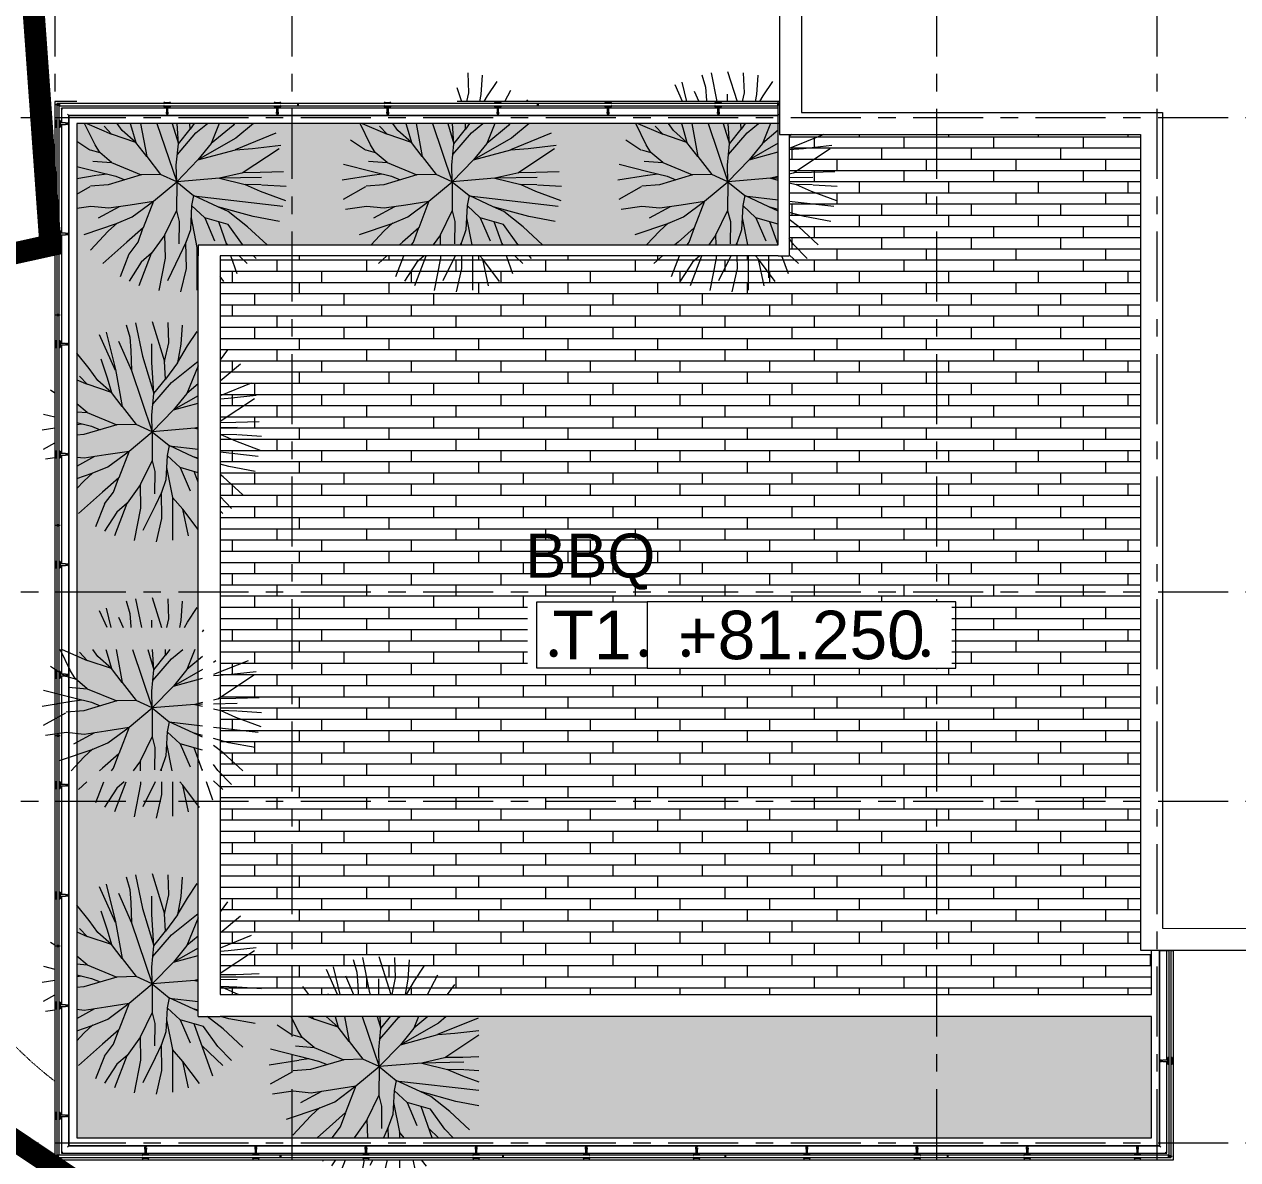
# Model space of a CAD drawing. Header units: millimetres. Extents: x -55734 to 162275, y -23881 to 125548.
# Drawn here: x -8777 to 2234, y 21700 to 32000 of the extents above; entities that cross this region are included whole.
import ezdxf
from ezdxf.enums import TextEntityAlignment as Align
from ezdxf.xclip import XClip

# ---------------------------------------------------------------- set-up
doc = ezdxf.new("R2010")
doc.units = ezdxf.units.MM
doc.header["$XCLIPFRAME"] = 0
for name, pattern in [('gf$0$Dash', [6, 3, -3]), ('Grid Line', [22.225, 12.7, -3.175, 3.175, -3.175]), ('HIDDEN2', [4.7625, 3.175, -1.5875])]:
    doc.linetypes.add(name, pattern=pattern)
for name, color, linetype, lineweight in [('@ color hatch', 7, 'Continuous', 13), ('A-FLOR-PATT', 8, 'Continuous', 9), ('CHU-1', 7, 'Continuous', 9), ('DIM', 1, 'Continuous', 5), ('gf$0$A-_DETA----_E', 8, 'Continuous', 9), ('KI-HIEU-1', 151, 'Continuous', 9), ('L-SITE', 91, 'Continuous', 5), ('NET THAY 1', 41, 'Continuous', 5), ('NET THAY 2', 55, 'Continuous', 5), ('NET-THAY', 2, 'Continuous', 9), ('TRUC', 225, 'Continuous', 5)]:
    doc.layers.add(name, color=color, linetype=linetype, lineweight=lineweight)
doc.layers.add('CGXD', color=5, linetype='HIDDEN2')
doc.styles.add('Arial', font='Font - TrueType - Arial.ttf')
doc.styles.add('TA1', font='Font - TrueType - Arial.ttf')

# ---------------------------------------------------------------- blocks, each defined once
blk = doc.blocks.new('A$C56D52FB6')
at = {"layer": '@ color hatch', "ltscale": 0.5}
h = blk.add_hatch(dxfattribs=at)
h.set_pattern_fill('CROSS', color=139, scale=300)
h.set_pattern_definition([(0, (590434.3, 100508.92), (75, 75), [37.5, -112.5]), (90, (590453.05, 100490.17), (-75, 75), [37.5, -112.5])])
edge = h.paths.add_edge_path()
edge.add_line((-59818, 21924), (-94124, 21685))
edge.add_arc((-94120, 21185), 500, 90.3989, 179.1705)
edge.add_line((-94620, 21192), (-57651, 21192))
edge.add_arc((-59793, 18424), 3500, 52.2707, 90.3989)
edge = h.paths.add_edge_path()
edge.add_line((-55369, 14247), (-55369, 13109))
edge.add_line((-55369, 13109), (-54968, 11695))
edge.add_line((-54968, 11695), (-53917, 11695))
edge.add_arc((-50043, 14825), 4981, 218.9371, 284.8108)
edge.add_line((-48769, 10010), (-47561, 10326))
edge.add_arc((-49011, 17174), 7000, 204.7192, 281.9565, ccw=False)
edge = h.paths.add_edge_path()
edge.add_line((-55941, 16192), (-56245, 16192))
edge.add_line((-56245, 16192), (-56188, 15992))
edge.add_line((-56188, 15992), (-55910, 15992))
edge.add_arc((-49011, 17174), 7000, 188.0771, 189.7225, ccw=False)
edge.add_line((-55941, 16190), (-55941, 16192))
edge = h.paths.add_edge_path()
edge.add_line((-57665, 21192), (-57651, 21192))
edge.add_arc((-59793, 18424), 3500, 52.2673, 52.2707)
edge.add_line((-57651, 21192), (-57665, 21192))
edge.add_line((-57665, 21192), (-57665, 21192))
h.paths.add_polyline_path([(-56269, 18502), (-56269, 16492), (-55984, 16492)])
h = blk.add_hatch(dxfattribs=at)
h.set_pattern_fill('CROSS', color=139, scale=20)
h.set_pattern_definition([(0, (-95969.65, -21408.2), (127, 127), [63.5, -190.5]), (90, (-95937.9, -21439.95), (-127, 127), [63.5, -190.5])])
edge = h.paths.add_edge_path()
edge.add_line((-109338, 3889), (-109362, 2678))
edge.add_line((-109362, 2678), (-109420, 1640))
edge.add_line((-109420, 1640), (-109514, -1210))
edge.add_line((-109514, -1210), (-106882, -2974))
edge.add_line((-106882, -2974), (-106914, -3934))
edge.add_line((-106914, -3934), (-100753, -3961))
edge.add_line((-100753, -3961), (-100747, -6968))
edge.add_line((-100747, -6968), (-100713, -10938))
edge.add_line((-100713, -10938), (-100781, -14932))
edge.add_line((-100781, -14932), (-100775, -15158))
edge.add_line((-100775, -15158), (-99395, -15158))
edge.add_arc((-92571, -13595), 7000, 175.3258, 192.9033, ccw=False)
edge.add_line((-99548, -13025), (-99297, -6850))
edge.add_arc((-102795, -6708), 3501, 357.6806, 446.7788)
edge.add_ellipse((-102339, 3782), major_axis=(139, 6999), ratio=1, start_angle=90.263, end_angle=179.0188, ccw=False)
at = {"layer": '@ color hatch', "color": 139, "ltscale": 0.5, "extrusion": (0, 0, -1)}
blk.add_ellipse((-102339, 3782, 0), major_axis=(139, 6999), ratio=1, start_param=3.158718, end_param=4.707799, dxfattribs=at)
at = {"layer": 'gf$0$A-_DETA----_E', "color": 190, "linetype": 'gf$0$Dash', "extrusion": (-1.77789e-08, 3.5437e-10, 1)}
for radius, start, end in [(7000, 174.3394, 267.8769), (3500, 174.9802, 232.5118)]:
    blk.add_arc((-102339, 3782, 0), radius, start, end, dxfattribs=at)
blk = doc.blocks.new('A$C1F0A2BF7')
at = {"layer": 'CGXD', "ltscale": 200, "const_width": 200, "elevation": 0}
blk.add_lwpolyline([(46406.7, 74451.5), (47194.7, 63486.7), (46424.3, 63316.7), (46421.1, 61568.3), (46338.6, 57428.9), (46280, 56364.3), (46260.6, 55777.3), (47488.1, 54954.9), (54942.4, 54921.5), (54956.3, 47953.8), (54990.5, 43945.3), (54923.3, 39987.5), (55072.6, 34371), (55051, 33492.5), (97748, 33429.5)], dxfattribs=at)
blk = doc.blocks.new('Railing - NBS_RailInfillPnl_Post-658471-MẶT BẰNG CHIẾU MÁI')
at = {"layer": 'NET THAY 2'}
for p, q in [((-13, -5), (-13, 5)), ((13, 5), (-13, 5)), ((13, 5), (13, -5)), ((-13, -5), (13, -5))]:
    blk.add_line(p, q, dxfattribs=at)
blk = doc.blocks.new('Railing - Railing-537716-MẶT BẰNG CHIẾU MÁI')
at = {"layer": 'NET THAY 1'}
for p, q in [((-8499, 31300), (-8499, 21700)), ((-8299, 31300), (-8499, 31300)), ((-1939, 31300), (-4849, 31300)), ((-1939, 31300), (-1939, 31281)), ((-8439, 31240), (-8439, 31104)), ((-7485, 31240), (-8439, 31240)), ((-8372, 21827), (-8372, 31173)), ((-8372, 31173), (-1939, 31173)), ((-8372, 31173), (-8372, 21827)), ((-1939, 31173), (-8372, 31173)), ((-6485, 31240), (-7473, 31240)), ((-5485, 31240), (-6473, 31240)), ((-4485, 31240), (-5473, 31240)), ((-3485, 31240), (-4473, 31240)), ((-2485, 31240), (-3473, 31240)), ((-1939, 31240), (-2473, 31240)), ((-1939, 31259), (-1939, 31240)), ((-1939, 31240), (-1939, 31230)), ((-1939, 31230), (-1939, 31185)), ((-1939, 31185), (-1939, 31173)), ((-8439, 31092), (-8439, 30104)), ((-8439, 30092), (-8439, 29104)), ((-8439, 29092), (-8439, 28104)), ((-8439, 28092), (-8439, 27104)), ((-8439, 27092), (-8439, 26104)), ((-8439, 26092), (-8439, 25104)), ((-8439, 25092), (-8439, 24104)), ((-8439, 24092), (-8439, 23104)), ((1524, 23597), (1524, 21827)), ((1524, 23597), (1536, 23597)), ((1524, 21827), (1524, 23597)), ((1536, 23597), (1581, 23597)), ((1581, 23597), (1591, 23597)), ((1591, 23597), (1610, 23597)), ((1591, 22603), (1591, 23597)), ((1631, 23597), (1651, 23597)), ((1651, 21700), (1651, 23597)), ((-8439, 23092), (-8439, 22104)), ((1591, 21760), (1591, 22591)), ((-8439, 22092), (-8439, 21760)), ((1524, 21827), (-8372, 21827)), ((-8372, 21827), (1524, 21827)), ((-8499, 21700), (1651, 21700)), ((-8439, 21760), (-7681, 21760)), ((-7669, 21760), (-6681, 21760)), ((-6669, 21760), (-5681, 21760)), ((-5669, 21760), (-4681, 21760)), ((-4669, 21760), (-3681, 21760)), ((-3669, 21760), (-2681, 21760)), ((-2669, 21760), (-1681, 21760)), ((-1669, 21760), (-681, 21760)), ((-669, 21760), (319, 21760)), ((331, 21760), (1319, 21760)), ((1331, 21760), (1591, 21760))]:
    blk.add_line(p, q, dxfattribs=at)
for points, knots in [([(-8429, 31230), (-8430, 31231), (-8432, 31232), (-8433, 31234), (-8434, 31235), (-8435, 31235), (-8436, 31236), (-8436, 31237), (-8437, 31237), (-8438, 31238), (-8438, 31239), (-8439, 31239), (-8439, 31240), (-8439, 31240), (-8439, 31240)], [0, 0, 0, 0, 0.166667, 0.25, 0.333333, 0.375, 0.416667, 0.5, 0.541667, 0.583333, 0.666667, 0.75, 0.833333, 1, 1, 1, 1]), ([(-8372, 31173), (-8372, 31173), (-8373, 31173), (-8373, 31174), (-8374, 31175), (-8375, 31175), (-8375, 31176), (-8376, 31177), (-8377, 31178), (-8378, 31179), (-8379, 31180), (-8380, 31181), (-8382, 31182), (-8383, 31184), (-8384, 31185)], [0, 0, 0, 0, 0.166667, 0.25, 0.333333, 0.416667, 0.458333, 0.5, 0.583333, 0.666667, 0.708333, 0.75, 0.833333, 1, 1, 1, 1]), ([(-8372, 21827), (-8372, 21827), (-8373, 21827), (-8373, 21826), (-8374, 21825), (-8375, 21825), (-8375, 21824), (-8376, 21823), (-8377, 21822), (-8378, 21821), (-8379, 21820), (-8380, 21819), (-8382, 21818), (-8383, 21816), (-8384, 21815)], [0, 0, 0, 0, 0.166667, 0.25, 0.333333, 0.416667, 0.458333, 0.5, 0.583333, 0.666667, 0.708333, 0.75, 0.833333, 1, 1, 1, 1]), ([(1536, 21815), (1534, 21816), (1533, 21818), (1531, 21820), (1530, 21821), (1529, 21822), (1528, 21823), (1527, 21823), (1526, 21824), (1526, 21825), (1525, 21825), (1524, 21826), (1524, 21827), (1524, 21827), (1524, 21827)], [-1, -1, -1, -1, -0.833333, -0.75, -0.666667, -0.625, -0.583333, -0.5, -0.458333, -0.416667, -0.333333, -0.25, -0.166667, 0, 0, 0, 0]), ([(-8429, 21770), (-8430, 21769), (-8432, 21768), (-8433, 21766), (-8434, 21765), (-8435, 21764), (-8436, 21764), (-8436, 21763), (-8437, 21763), (-8438, 21762), (-8438, 21761), (-8439, 21761), (-8439, 21760), (-8439, 21760), (-8439, 21760)], [0, 0, 0, 0, 0.166667, 0.25, 0.333333, 0.375, 0.416667, 0.5, 0.541667, 0.583333, 0.666667, 0.75, 0.833333, 1, 1, 1, 1]), ([(1591, 21760), (1591, 21760), (1590, 21760), (1590, 21761), (1589, 21761), (1589, 21762), (1588, 21763), (1587, 21763), (1587, 21764), (1586, 21764), (1585, 21765), (1584, 21766), (1583, 21768), (1581, 21769), (1581, 21770)], [-1, -1, -1, -1, -0.833333, -0.75, -0.666667, -0.583333, -0.541667, -0.5, -0.416667, -0.375, -0.333333, -0.25, -0.166667, 0, 0, 0, 0])]:
    blk.add_open_spline(points, degree=3, knots=knots, dxfattribs=at)
for p, rotation in [((-8469, 31270), 180), ((-6293, 31270), 90), ((-4116, 31270), 90), ((-8469, 29362), 180), ((-8469, 27454), 180), ((-8469, 25546), 180), ((-8469, 23638), 180), ((-8469, 21730), 270), ((-6451, 21730), 270), ((-4433, 21730), 270), ((-2415, 21730), 270), ((-397, 21730), 270)]:
    blk.add_blockref('Railing - NBS_RailInfillPnl_Post-658471-MẶT BẰNG CHIẾU MÁI', p, dxfattribs=dict(rotation=rotation))
blk.add_blockref('Railing - NBS_RailInfillPnl_Post-658471-MẶT BẰNG CHIẾU MÁI', (1621, 21730))
blk = doc.blocks.new('Top Rail Type - Top Rail_Internal_-538202-MẶT BẰNG CHIẾU MÁI')
at = {"layer": 'NET THAY 1'}
for p, q in [((-7500, 31281), (-8480, 31281)), ((-8480, 31281), (-8480, 31275)), ((-6500, 31281), (-7458, 31281)), ((-6298, 31281), (-6458, 31281)), ((-5500, 31281), (-6288, 31281)), ((-4500, 31281), (-5458, 31281)), ((-4121, 31281), (-4458, 31281)), ((-3500, 31281), (-4111, 31281)), ((-2500, 31281), (-3458, 31281)), ((-1939, 31281), (-2458, 31281)), ((-1939, 31259), (-1939, 31281)), ((-8480, 31265), (-8480, 31119)), ((-8459, 31113), (-8459, 31259)), ((-8459, 31259), (-7494, 31259)), ((-7464, 31259), (-6494, 31259)), ((-6464, 31259), (-6298, 31259)), ((-6288, 31259), (-5494, 31259)), ((-5464, 31259), (-4494, 31259)), ((-4464, 31259), (-4121, 31259)), ((-4111, 31259), (-3497, 31259)), ((-3464, 31259), (-2494, 31259)), ((-2464, 31259), (-1939, 31259)), ((-8480, 31077), (-8480, 30119)), ((-8459, 30113), (-8459, 31083)), ((-8480, 30077), (-8480, 29367)), ((-8459, 29367), (-8459, 30083)), ((-8480, 29357), (-8480, 29119)), ((-8459, 29113), (-8459, 29357)), ((-8480, 29074), (-8480, 28119)), ((-8459, 28113), (-8459, 29083)), ((-8459, 27459), (-8459, 28083)), ((-8480, 28077), (-8480, 27459)), ((-8480, 27449), (-8480, 27119)), ((-8459, 27113), (-8459, 27449)), ((-8480, 27077), (-8480, 26119)), ((-8459, 26113), (-8459, 27083)), ((-8480, 26077), (-8480, 25551)), ((-8459, 25551), (-8459, 26083)), ((-8480, 25541), (-8480, 25119)), ((-8459, 25113), (-8459, 25541)), ((-8480, 25077), (-8480, 24119)), ((-8459, 24113), (-8459, 25083)), ((-8480, 24077), (-8480, 23643)), ((-8459, 23643), (-8459, 24083)), ((-8480, 23633), (-8480, 23119)), ((-8459, 23113), (-8459, 23633)), ((1631, 23597), (1610, 23597)), ((1610, 23597), (1610, 22612)), ((1631, 22618), (1631, 23597)), ((-8480, 23077), (-8480, 22119)), ((-8459, 22113), (-8459, 23083)), ((1610, 22582), (1610, 21741)), ((1631, 21735), (1631, 22576)), ((-8480, 22077), (-8480, 21719)), ((-8459, 21741), (-8459, 22083)), ((-8480, 21719), (-8474, 21719)), ((-8464, 21719), (-7696, 21719)), ((-7690, 21741), (-8459, 21741)), ((-6690, 21741), (-7660, 21741)), ((-7654, 21719), (-6696, 21719)), ((-6456, 21741), (-6660, 21741)), ((-6654, 21719), (-6456, 21719)), ((-5690, 21741), (-6446, 21741)), ((-6446, 21719), (-5696, 21719)), ((-4690, 21741), (-5660, 21741)), ((-5654, 21719), (-4696, 21719)), ((-4438, 21741), (-4660, 21741)), ((-4654, 21719), (-4438, 21719)), ((-3690, 21741), (-4428, 21741)), ((-4428, 21719), (-3696, 21719)), ((-2690, 21741), (-3660, 21741)), ((-3654, 21719), (-2696, 21719)), ((-2420, 21741), (-2660, 21741)), ((-2654, 21719), (-2420, 21719)), ((-1690, 21741), (-2410, 21741)), ((-2410, 21719), (-1696, 21719)), ((-690, 21741), (-1660, 21741)), ((-1654, 21719), (-696, 21719)), ((-402, 21741), (-660, 21741)), ((-654, 21719), (-402, 21719)), ((310, 21741), (-392, 21741)), ((-392, 21719), (304, 21719)), ((1310, 21741), (340, 21741)), ((346, 21719), (1304, 21719)), ((1610, 21741), (1340, 21741)), ((1346, 21719), (1631, 21719)), ((1631, 21719), (1631, 21725))]:
    blk.add_line(p, q, dxfattribs=at)
blk = doc.blocks.new('ALB-RAILING 32 - ALB-BALUSTER-537417-MẶT BẰNG CHIẾU MÁI')
at = {"layer": 'NET THAY 1'}
for p, q in [((-30, 101), (-30, 92)), ((-30, 101), (30, 101)), ((-21, 101), (-30, 101)), ((-30, 92), (-29, 92)), ((30, 92), (-30, 92)), ((-30, 70), (-30, 63)), ((-30, 70), (30, 70)), ((-29, 70), (-30, 70)), ((-30, 63), (-15, 63)), ((30, 63), (-30, 63)), ((-7, 63), (-7, 15)), ((7, 15), (7, 63)), ((15, 63), (30, 63)), ((30, 101), (21, 101)), ((29, 92), (30, 92)), ((30, 70), (29, 70)), ((30, 92), (30, 101)), ((30, 63), (30, 70))]:
    blk.add_line(p, q, dxfattribs=at)
at = {"layer": 'NET THAY 1', "flags": 128}
for points in [[(-7, 3), (-7, 4), (-7, 4), (-7, 5), (-7, 5), (-7, 5), (-7, 6), (-7, 6), (-7, 7), (-7, 7), (-7, 8), (-7, 8), (-7, 9), (-7, 10), (-7, 10), (-7, 11), (-7, 11), (-7, 12), (-7, 12), (-7, 13), (-7, 14), (-7, 14), (-7, 15), (-7, 15)], [(7, 15), (7, 14), (7, 14), (7, 13), (7, 13), (7, 12), (7, 11), (7, 11), (7, 10), (7, 10), (7, 9), (7, 9), (7, 8), (7, 8), (7, 7), (7, 7), (7, 6), (7, 6), (7, 5), (7, 5), (7, 4), (7, 4), (7, 3), (7, 3), (7, 3), (7, 2), (7, 2), (7, 2), (7, 1), (7, 1), (7, 1), (7, 1), (7, 1), (7, 0), (7, 0), (7, 0), (7, 0), (7, 0), (7, 0), (7, 0)], [(7, 0), (7, 0), (7, -1), (7, -1), (7, -1), (7, -1), (7, -2)], [(-5, -5), (-5, -4), (-6, -4), (-6, -4)], [(0, -7), (0, -7), (-1, -7), (-1, -7), (-1, -7), (-1, -7), (-2, -7)], [(6, -4), (6, -4), (6, -4), (5, -4), (5, -5), (5, -5), (5, -5), (5, -5), (4, -5), (4, -6), (4, -6), (4, -6), (4, -6), (3, -6), (3, -6), (3, -6), (3, -7), (2, -7), (2, -7), (2, -7), (1, -7), (1, -7), (1, -7), (1, -7), (0, -7), (0, -7), (0, -7)]]:
    blk.add_lwpolyline(points, dxfattribs=at)
at = {"layer": 'NET THAY 1'}
for start, end in [(90, 270), (270, 90)]:
    blk.add_arc((0, 0), 7, start, end, dxfattribs=at)
blk = doc.blocks.new('CAY XANH 1 - new block_dwg_110_植栽_中_高木 - 落葉1_φ4000_H5500-1445069-IDEA-4th Storey - Detail-682244-MẶT BẰNG CHIẾU MÁI')
at = {"layer": 'L-SITE'}
for p, q in [((-5, 2000), (166, 1456)), ((-838, 1808), (-751, 1456)), ((-306, 1976), (-199, 1456)), ((-822, 1456), (-958, 1760)), ((-615, 1645), (-531, 1456)), ((-10, 1456), (-10, 1592)), ((913, 1380), (932, 1417)), ((772, 1056), (625, 696)), ((-1850, 759), (-1578, 578)), ((1738, 856), (1113, 603)), ((1153, 856), (1113, 822)), ((-1570, 578), (-1398, 529)), ((1855, 599), (1188, 159)), ((-2000, 33), (-1462, 119)), ((-1453, 121), (-1278, 144)), ((1538, 78), (1113, 70)), ((-1975, -315), (-1571, -88)), ((1113, -19), (1241, -50)), ((1984, -88), (1545, -58)), ((913, -333), (303, -262)), ((1923, -449), (1113, -356)), ((-1423, -653), (-1041, -445)), ((258, -651), (355, -1144)), ((913, -531), (743, -453)), ((910, -1144), (762, -724)), ((914, -1133), (902, -1122)), ((-1186, -1344), (-1342, -1483)), ((-1024, -1718), (-878, -1344)), ((-682, -1880), (-476, -1344)), ((51, -1344), (-170, -1795)), ((365, -1344), (365, -1967)), ((855, -1808), (552, -1405)), ((1097, -1672), (981, -1344)), ((1278, -1483), (1113, -1324))]:
    blk.add_line(p, q, dxfattribs=at)
at = {"layer": 'L-SITE', "flags": 128}
for points in [[(-472, 1941), (-408, 1715), (-389, 1474), (-388, 1456)], [(264, 1456), (298, 1613), (285, 1980)], [(541, 1934), (518, 1586), (495, 1456)], [(581, 1456), (641, 1557), (813, 1820)], [(-1522, 376), (-1182, 348), (-1399, 530), (-1482, 672), (-1674, 1056)], [(-1634, 1056), (-1182, 862), (-1319, 1008)], [(-845, 1056), (-819, 978), (-743, 713), (-1182, 862)], [(-657, 1056), (-546, 458), (-743, 713), (-989, 932), (-1079, 1056)], [(-361, 1056), (0, 0), (-295, 133)], [(-84, 1056), (30, 691), (242, 956)], [(913, 96), (773, 64), (0, 0), (-10, 303), (30, 691), (4, 1056)], [(913, 934), (625, 696), (384, 396), (0, 0), (305, -251), (268, -432)], [(10, 497), (348, 890), (555, 1056)], [(315, 1056), (242, 956), (237, 1056)], [(913, 698), (384, 396), (913, 541)], [(1113, 586), (1374, 607), (1887, 662)], [(-546, 458), (-295, 133), (-645, 125)], [(-1974, 319), (-1451, 187), (-1104, 101), (-945, 37)], [(-1182, 348), (-645, 125), (-1245, -52), (-1564, -80)], [(-1683, -957), (-1092, -755), (-807, -637), (-423, -352), (0, 0), (-5, -527)], [(913, 67), (773, 64), (913, 30)], [(1939, 182), (1516, 167), (1206, 162), (1113, 141)], [(1534, -57), (1241, -50), (1512, -168), (1971, -338)], [(-1938, -494), (-1560, -440), (-1235, -475), (-846, -416), (-423, -352), (-610, -834), (-905, -1095), (-961, -1144)], [(508, -651), (268, -432), (248, -870), (165, -1101)], [(913, -500), (743, -453), (305, -251)], [(-217, -960), (-5, -527), (44, -720), (39, -1126)], [(913, -768), (508, -651), (685, -1070)], [(1865, -721), (1389, -632), (1113, -555)], [(-1475, -1144), (-1244, -895), (-1077, -745)], [(-740, -1144), (-703, -1095), (-608, -832)], [(1640, -1145), (1284, -817), (1113, -681)], [(-212, -1144), (-217, -960), (-348, -1144)], [(166, -1144), (165, -1101), (145, -1144)], [(1438, -1391), (1191, -1135), (1113, -1026)], [(-512, -1344), (-645, -1459), (-866, -1803)], [(-321, -1974), (-207, -1385), (-208, -1344)], [(76, -1999), (175, -1573), (170, -1344)], [(659, -1888), (552, -1405), (498, -1344)]]:
    blk.add_lwpolyline(points, dxfattribs=at)
blk = doc.blocks.new('CAY XANH 1 - new block_dwg-682243-MẶT BẰNG CHIẾU MÁI')
at = {"xscale": 0.5, "yscale": 0.5, "zscale": 0.5}
blk.add_blockref('CAY XANH 1 - new block_dwg_110_植栽_中_高木 - 落葉1_φ4000_H5500-1445069-IDEA-4th Storey - Detail-682244-MẶT BẰNG CHIẾU MÁI', (-494874, 495980), dxfattribs=at)
blk = doc.blocks.new('CAY XANH 1 - CAY XANH 1-678680-MẶT BẰNG CHIẾU MÁI')
blk.add_blockref('CAY XANH 1 - new block_dwg-682243-MẶT BẰNG CHIẾU MÁI', (494876, -495981))
blk = doc.blocks.new('CAY XANH 1 - new block_dwg_110_植栽_中_高木 - 落葉1_φ4000_H5500-1445069-IDEA-4th Storey - Detail-V5-MẶT BẰNG CHIẾU MÁI')
at = {"layer": 'L-SITE'}
for p, q in [((85, 1713), (166, 1456)), ((953, 1456), (1065, 1665)), ((1364, 1487), (1341, 1456)), ((772, 1056), (625, 696)), ((-1850, 759), (-1578, 578)), ((1796, 880), (1057, 580)), ((-1570, 578), (-1398, 529)), ((1855, 599), (1188, 159)), ((-2000, 33), (-1462, 119)), ((-1453, 121), (-1278, 144)), ((-1975, -315), (-1571, -88)), ((1984, -88), (1545, -58)), ((1923, -449), (303, -262)), ((-1423, -653), (-1041, -445)), ((258, -651), (355, -1144)), ((910, -1144), (762, -724)), ((925, -1144), (902, -1122)), ((-1186, -1344), (-1342, -1483)), ((-1024, -1718), (-878, -1344)), ((-682, -1880), (-476, -1344)), ((51, -1344), (-170, -1795)), ((365, -1344), (365, -1967)), ((855, -1808), (552, -1405)), ((1097, -1672), (981, -1344)), ((1278, -1483), (1133, -1344)), ((1438, -1391), (1393, -1344))]:
    blk.add_line(p, q, dxfattribs=at)
at = {"layer": 'L-SITE', "flags": 128}
for points in [[(264, 1456), (298, 1613), (285, 1980)], [(541, 1934), (518, 1586), (495, 1456)], [(581, 1456), (641, 1557), (813, 1820)], [(-1522, 376), (-1182, 348), (-1399, 530), (-1482, 672), (-1674, 1056)], [(-1634, 1056), (-1182, 862), (-1319, 1008)], [(-845, 1056), (-819, 978), (-743, 713), (-1182, 862)], [(-657, 1056), (-546, 458), (-743, 713), (-989, 932), (-1079, 1056)], [(-361, 1056), (0, 0), (-295, 133)], [(-84, 1056), (30, 691), (242, 956)], [(1939, 182), (1516, 167), (1206, 162), (773, 64), (0, 0), (-10, 303), (30, 691), (4, 1056)], [(1045, 1056), (1021, 1024), (625, 696), (384, 396), (0, 0), (305, -251), (268, -432)], [(10, 497), (348, 890), (555, 1056)], [(315, 1056), (242, 956), (237, 1056)], [(1395, 1056), (1074, 790), (384, 396), (1064, 582), (1374, 607), (1887, 662)], [(-546, 458), (-295, 133), (-645, 125)], [(-1974, 319), (-1451, 187), (-1104, 101), (-945, 37)], [(-1182, 348), (-645, 125), (-1245, -52), (-1564, -80)], [(-1683, -957), (-1092, -755), (-807, -637), (-423, -352), (0, 0), (-5, -527)], [(1538, 78), (773, 64), (1241, -50)], [(1534, -57), (1241, -50), (1512, -168), (1971, -338)], [(-1938, -494), (-1560, -440), (-1235, -475), (-846, -416), (-423, -352), (-610, -834), (-905, -1095), (-961, -1144)], [(508, -651), (268, -432), (248, -870), (165, -1101)], [(1865, -721), (1389, -632), (743, -453), (305, -251)], [(-217, -960), (-5, -527), (44, -720), (39, -1126)], [(1200, -1144), (1191, -1135), (931, -773), (508, -651), (685, -1070)], [(1639, -1144), (1284, -817), (935, -541), (743, -453)], [(-1475, -1144), (-1244, -895), (-1077, -745)], [(-740, -1144), (-703, -1095), (-608, -832)], [(-212, -1144), (-217, -960), (-348, -1144)], [(166, -1144), (165, -1101), (145, -1144)], [(-512, -1344), (-645, -1459), (-866, -1803)], [(-321, -1974), (-207, -1385), (-208, -1344)], [(76, -1999), (175, -1573), (170, -1344)], [(659, -1888), (552, -1405), (498, -1344)]]:
    blk.add_lwpolyline(points, dxfattribs=at)
blk = doc.blocks.new('CAY XANH 1 - new block_dwg-V6-MẶT BẰNG CHIẾU MÁI')
at = {"xscale": 0.5, "yscale": 0.5, "zscale": 0.5}
blk.add_blockref('CAY XANH 1 - new block_dwg_110_植栽_中_高木 - 落葉1_φ4000_H5500-1445069-IDEA-4th Storey - Detail-V5-MẶT BẰNG CHIẾU MÁI', (-494874, 495980), dxfattribs=at)
blk = doc.blocks.new('CAY XANH 1 - CAY XANH 1-V8-MẶT BẰNG CHIẾU MÁI')
blk.add_blockref('CAY XANH 1 - new block_dwg-V6-MẶT BẰNG CHIẾU MÁI', (494876, -495981))
blk = doc.blocks.new('CAY XANH 1 - new block_dwg_110_植栽_中_高木 - 落葉1_φ4000_H5500-1445069-IDEA-4th Storey - Detail-V9-MẶT BẰNG CHIẾU MÁI')
at = {"layer": 'L-SITE'}
for p, q in [((772, 1056), (625, 696)), ((-1815, 736), (-1578, 578)), ((1796, 880), (1057, 580)), ((-1570, 578), (-1398, 529)), ((1855, 599), (1188, 159)), ((-1815, 62), (-1462, 119)), ((-1453, 121), (-1278, 144)), ((-1815, -225), (-1571, -88)), ((1984, -88), (1545, -58)), ((1923, -449), (303, -262)), ((-1423, -653), (-1041, -445)), ((910, -1144), (762, -724)), ((-1024, -1718), (-864, -1308)), ((385, -1215), (365, -1191)), ((925, -1144), (902, -1122)), ((1097, -1672), (981, -1344)), ((1278, -1483), (1133, -1344)), ((1438, -1391), (1393, -1344)), ((855, -1808), (785, -1716))]:
    blk.add_line(p, q, dxfattribs=at)
at = {"layer": 'L-SITE', "flags": 128}
for points in [[(-1522, 376), (-1182, 348), (-1399, 530), (-1482, 672), (-1674, 1056)], [(-1634, 1056), (-1182, 862), (-1319, 1008)], [(-845, 1056), (-819, 978), (-743, 713), (-1182, 862)], [(-657, 1056), (-546, 458), (-743, 713), (-989, 932), (-1079, 1056)], [(-361, 1056), (0, 0), (-295, 133)], [(-84, 1056), (30, 691), (242, 956)], [(1939, 182), (1516, 167), (1206, 162), (773, 64), (0, 0), (-10, 303), (30, 691), (4, 1056)], [(1045, 1056), (1021, 1024), (625, 696), (384, 396), (0, 0), (305, -251), (268, -432)], [(10, 497), (348, 890), (555, 1056)], [(315, 1056), (242, 956), (237, 1056)], [(1395, 1056), (1074, 790), (384, 396), (1064, 582), (1374, 607), (1887, 662)], [(-546, 458), (-295, 133), (-645, 125)], [(-1815, 278), (-1451, 187), (-1104, 101), (-945, 37)], [(-1182, 348), (-645, 125), (-1245, -52), (-1564, -80)], [(-1683, -957), (-1092, -755), (-807, -637), (-423, -352), (0, 0), (-5, -527)], [(1538, 78), (773, 64), (1241, -50)], [(1534, -57), (1241, -50), (1512, -168), (1971, -338)], [(-1815, -476), (-1560, -440), (-1235, -475), (-846, -416), (-423, -352), (-610, -834), (-905, -1095), (-1342, -1483)], [(508, -651), (268, -432), (248, -870), (165, -1101)], [(1865, -721), (1389, -632), (743, -453), (305, -251)], [(-217, -960), (-5, -527), (44, -720), (39, -1126)], [(258, -651), (365, -1191), (365, -1967)], [(1200, -1144), (1191, -1135), (931, -773), (508, -651), (685, -1070)], [(1639, -1144), (1284, -817), (935, -541), (743, -453)], [(-1567, -1243), (-1244, -895), (-1077, -745)], [(-867, -1310), (-703, -1095), (-608, -832)], [(-321, -1974), (-207, -1385), (-217, -960), (-458, -1297)], [(76, -1999), (175, -1573), (165, -1101), (52, -1342), (-170, -1795)], [(-682, -1880), (-458, -1297), (-645, -1459), (-866, -1803)]]:
    blk.add_lwpolyline(points, dxfattribs=at)
blk = doc.blocks.new('CAY XANH 1 - new block_dwg-V10-MẶT BẰNG CHIẾU MÁI')
at = {"xscale": 0.5, "yscale": 0.5, "zscale": 0.5}
blk.add_blockref('CAY XANH 1 - new block_dwg_110_植栽_中_高木 - 落葉1_φ4000_H5500-1445069-IDEA-4th Storey - Detail-V9-MẶT BẰNG CHIẾU MÁI', (-494874, 495980), dxfattribs=at)
blk = doc.blocks.new('CAY XANH 1 - CAY XANH 1-V12-MẶT BẰNG CHIẾU MÁI')
blk.add_blockref('CAY XANH 1 - new block_dwg-V10-MẶT BẰNG CHIẾU MÁI', (494876, -495981))
blk = doc.blocks.new('CAY XANH 1 - new block_dwg_110_植栽_中_高木 - 落葉1_φ4000_H5500-1445069-IDEA-4th Storey - Detail-V13-MẶT BẰNG CHIẾU MÁI')
at = {"layer": 'L-SITE'}
for p, q in [((-667, 1111), (-958, 1760)), ((1364, 1487), (1230, 1306)), ((830, 1196), (625, 696)), ((1602, 1227), (1230, 919)), ((-1850, 759), (-1770, 706)), ((1796, 880), (1230, 650)), ((1855, 599), (1230, 187)), ((-1974, 319), (-1770, 267)), ((-2000, 33), (-1770, 70)), ((-1370, 132), (-1278, 144)), ((1538, 78), (1230, 73)), ((-1975, -315), (-1770, -200)), ((1230, -47), (1241, -50)), ((1984, -88), (1545, -58)), ((830, -323), (303, -262)), ((1923, -449), (1230, -369)), ((-1938, -494), (-1770, -470)), ((-1370, -625), (-1041, -445)), ((830, -493), (743, -453)), ((830, -916), (762, -724)), ((-1024, -1718), (-864, -1308)), ((1438, -1391), (1230, -1175)), ((830, -1775), (552, -1405)), ((1278, -1483), (1230, -1437))]:
    blk.add_line(p, q, dxfattribs=at)
at = {"layer": 'L-SITE', "flags": 128}
for points in [[(-5, 2000), (224, 1272), (298, 1613), (285, 1980)], [(-838, 1808), (-670, 1129), (-546, 458), (-743, 713), (-989, 932), (-1147, 1149), (-1370, 1428)], [(-472, 1941), (-408, 1715), (-389, 1474), (-379, 1110)], [(-306, 1976), (-181, 1368), (30, 691), (242, 956)], [(541, 1934), (518, 1586), (459, 1252), (641, 1557), (813, 1820)], [(-615, 1645), (-379, 1110), (0, 0), (-295, 133)], [(830, 77), (773, 64), (0, 0), (-10, 303), (30, 691), (-10, 1257), (-10, 1592)], [(-934, 1324), (-819, 978), (-743, 713), (-1182, 862)], [(10, 497), (348, 890), (830, 1277)], [(459, 1252), (242, 956), (224, 1272)], [(-1370, 943), (-1182, 862), (-1319, 1008)], [(830, 866), (625, 696), (384, 396), (0, 0), (305, -251), (268, -432)], [(1230, 596), (1374, 607), (1887, 662)], [(-1370, 363), (-1182, 348), (-1370, 506)], [(-546, 458), (-295, 133), (-645, 125)], [(830, 651), (384, 396), (830, 518)], [(-1182, 348), (-645, 125), (-1245, -52), (-1370, -63)], [(-1370, 167), (-1104, 101), (-945, 37)], [(-1370, -850), (-1092, -755), (-807, -637), (-423, -352), (0, 0), (-5, -527)], [(830, 65), (773, 64), (830, 50)], [(1939, 182), (1516, 167), (1230, 163)], [(1534, -57), (1241, -50), (1512, -168), (1971, -338)], [(-1370, -460), (-1235, -475), (-846, -416), (-423, -352), (-610, -834), (-905, -1095), (-1342, -1483)], [(508, -651), (268, -432), (248, -870), (165, -1101)], [(830, -477), (743, -453), (305, -251)], [(-217, -960), (-5, -527), (44, -720), (39, -1126)], [(258, -651), (365, -1191), (365, -1967)], [(830, -744), (508, -651), (685, -1070)], [(1865, -721), (1389, -632), (1230, -587)], [(-1370, -1031), (-1244, -895), (-1077, -745)], [(-867, -1310), (-703, -1095), (-608, -832)], [(1640, -1145), (1284, -817), (1230, -774)], [(-321, -1974), (-207, -1385), (-217, -960), (-458, -1297)], [(76, -1999), (175, -1573), (165, -1101), (52, -1342), (-170, -1795)], [(-682, -1880), (-458, -1297), (-645, -1459), (-866, -1803)], [(659, -1888), (552, -1405), (365, -1191)]]:
    blk.add_lwpolyline(points, dxfattribs=at)
blk = doc.blocks.new('CAY XANH 1 - new block_dwg-V14-MẶT BẰNG CHIẾU MÁI')
at = {"xscale": 0.5, "yscale": 0.5, "zscale": 0.5}
blk.add_blockref('CAY XANH 1 - new block_dwg_110_植栽_中_高木 - 落葉1_φ4000_H5500-1445069-IDEA-4th Storey - Detail-V13-MẶT BẰNG CHIẾU MÁI', (-494874, 495980), dxfattribs=at)
blk = doc.blocks.new('CAY XANH 1 - CAY XANH 1-V17-MẶT BẰNG CHIẾU MÁI')
blk.add_blockref('CAY XANH 1 - new block_dwg-V14-MẶT BẰNG CHIẾU MÁI', (494876, -495981))
blk = doc.blocks.new('CAY XANH 1 - CAY XANH 1-V19-MẶT BẰNG CHIẾU MÁI')
blk.add_blockref('CAY XANH 1 - new block_dwg-682243-MẶT BẰNG CHIẾU MÁI', (494876, -495981))
blk = doc.blocks.new('CAY XANH 1 - new block_dwg_110_植栽_中_高木 - 落葉1_φ4000_H5500-1445069-IDEA-4th Storey - Detail-V20-MẶT BẰNG CHIẾU MÁI')
at = {"layer": 'L-SITE'}
for p, q in [((-667, 1111), (-958, 1760)), ((1364, 1487), (1230, 1306)), ((830, 1196), (625, 696)), ((1602, 1227), (1230, 919)), ((-1850, 759), (-1770, 706)), ((1796, 880), (1230, 650)), ((1855, 599), (1230, 187)), ((-1974, 319), (-1770, 267)), ((-2000, 33), (-1770, 70)), ((-1370, 132), (-1278, 144)), ((1538, 78), (1230, 73)), ((-1975, -315), (-1770, -200)), ((1230, -47), (1241, -50)), ((1984, -88), (1545, -58)), ((830, -323), (303, -262)), ((-1938, -494), (-1770, -470)), ((-1370, -625), (-1041, -445)), ((830, -493), (743, -453)), ((1097, -1672), (762, -724)), ((-1024, -1718), (-864, -1308)), ((1278, -1483), (902, -1122)), ((855, -1808), (552, -1405))]:
    blk.add_line(p, q, dxfattribs=at)
at = {"layer": 'L-SITE', "flags": 128}
for points in [[(-5, 2000), (224, 1272), (298, 1613), (285, 1980)], [(-838, 1808), (-670, 1129), (-546, 458), (-743, 713), (-989, 932), (-1147, 1149), (-1370, 1428)], [(-472, 1941), (-408, 1715), (-389, 1474), (-379, 1110)], [(-306, 1976), (-181, 1368), (30, 691), (242, 956)], [(541, 1934), (518, 1586), (459, 1252), (641, 1557), (813, 1820)], [(-615, 1645), (-379, 1110), (0, 0), (-295, 133)], [(830, 77), (773, 64), (0, 0), (-10, 303), (30, 691), (-10, 1257), (-10, 1592)], [(-934, 1324), (-819, 978), (-743, 713), (-1182, 862)], [(10, 497), (348, 890), (830, 1277)], [(459, 1252), (242, 956), (224, 1272)], [(-1370, 943), (-1182, 862), (-1319, 1008)], [(830, 866), (625, 696), (384, 396), (0, 0), (305, -251), (268, -432)], [(1230, 596), (1374, 607), (1887, 662)], [(-1370, 363), (-1182, 348), (-1370, 506)], [(-546, 458), (-295, 133), (-645, 125)], [(830, 651), (384, 396), (830, 518)], [(-1182, 348), (-645, 125), (-1245, -52), (-1370, -63)], [(-1370, 167), (-1104, 101), (-945, 37)], [(-1370, -850), (-1092, -755), (-807, -637), (-423, -352), (0, 0), (-5, -527)], [(830, 65), (773, 64), (830, 50)], [(1939, 182), (1516, 167), (1230, 163)], [(1534, -57), (1241, -50), (1512, -168), (1574, -191)], [(-1370, -460), (-1235, -475), (-846, -416), (-423, -352), (-610, -834), (-905, -1095), (-1342, -1483)], [(508, -651), (268, -432), (248, -870), (165, -1101)], [(830, -477), (743, -453), (305, -251)], [(-217, -960), (-5, -527), (44, -720), (39, -1126)], [(258, -651), (365, -1191), (365, -1967)], [(1438, -1391), (1191, -1135), (931, -773), (508, -651), (685, -1070)], [(1640, -1145), (1284, -817), (998, -591)], [(1865, -721), (1389, -632), (1242, -591)], [(-1370, -1031), (-1244, -895), (-1077, -745)], [(-867, -1310), (-703, -1095), (-608, -832)], [(-321, -1974), (-207, -1385), (-217, -960), (-458, -1297)], [(76, -1999), (175, -1573), (165, -1101), (52, -1342), (-170, -1795)], [(-682, -1880), (-458, -1297), (-645, -1459), (-866, -1803)], [(659, -1888), (552, -1405), (365, -1191)]]:
    blk.add_lwpolyline(points, dxfattribs=at)
blk = doc.blocks.new('CAY XANH 1 - new block_dwg-V21-MẶT BẰNG CHIẾU MÁI')
at = {"xscale": 0.5, "yscale": 0.5, "zscale": 0.5}
blk.add_blockref('CAY XANH 1 - new block_dwg_110_植栽_中_高木 - 落葉1_φ4000_H5500-1445069-IDEA-4th Storey - Detail-V20-MẶT BẰNG CHIẾU MÁI', (-494874, 495980), dxfattribs=at)
blk = doc.blocks.new('CAY XANH 1 - CAY XANH 1-V23-MẶT BẰNG CHIẾU MÁI')
blk.add_blockref('CAY XANH 1 - new block_dwg-V21-MẶT BẰNG CHIẾU MÁI', (494876, -495981))
blk = doc.blocks.new('CAY XANH 1 - new block_dwg_110_植栽_中_高木 - 落葉1_φ4000_H5500-1445069-IDEA-4th Storey - Detail-V24-MẶT BẰNG CHIẾU MÁI')
at = {"layer": 'L-SITE'}
for p, q in [((-5, 2000), (213, 1309)), ((-838, 1808), (-715, 1309)), ((-756, 1309), (-958, 1760)), ((-615, 1645), (-466, 1309)), ((-10, 1309), (-10, 1592)), ((-1275, 1309), (-1389, 1451)), ((-934, 1324), (-929, 1309)), ((1364, 1487), (1232, 1309)), ((879, 1317), (876, 1309)), ((712, 909), (625, 696)), ((-1850, 759), (-1578, 578)), ((1796, 880), (1057, 580)), ((-1570, 578), (-1398, 529)), ((1810, 569), (1188, 159)), ((-2000, 33), (-1462, 119)), ((-1453, 121), (-1278, 144)), ((-1975, -315), (-1571, -88)), ((1810, -76), (1545, -58)), ((1810, -436), (303, -262)), ((-1423, -653), (-1041, -445)), ((962, -1291), (762, -724)), ((452, -1291), (365, -1191)), ((1078, -1291), (902, -1122)), ((-1024, -1718), (-1014, -1691)), ((-794, -1691), (-866, -1803)), ((-682, -1880), (-610, -1691)), ((-321, -1974), (-266, -1691)), ((-119, -1691), (-170, -1795)), ((76, -1999), (147, -1691)), ((365, -1691), (365, -1967)), ((659, -1888), (615, -1691)), ((855, -1808), (767, -1691))]:
    blk.add_line(p, q, dxfattribs=at)
at = {"layer": 'L-SITE', "flags": 128}
for points in [[(-472, 1941), (-408, 1715), (-389, 1474), (-384, 1309)], [(-306, 1976), (-181, 1368), (-162, 1309)], [(232, 1309), (298, 1613), (285, 1980)], [(541, 1934), (518, 1586), (469, 1309)], [(493, 1309), (641, 1557), (813, 1820)], [(868, 1309), (879, 1317), (1065, 1665)], [(-1522, 376), (-1182, 348), (-1399, 530), (-1482, 672), (-1600, 909)], [(-1291, 909), (-1182, 862), (-1226, 909)], [(-799, 909), (-743, 713), (-1182, 862)], [(-630, 909), (-546, 458), (-743, 713), (-962, 909)], [(-310, 909), (0, 0), (-295, 133)], [(-38, 909), (30, 691), (204, 909)], [(1810, 178), (1516, 167), (1206, 162), (773, 64), (0, 0), (-10, 303), (30, 691), (14, 909)], [(882, 909), (625, 696), (384, 396), (0, 0), (305, -251), (268, -432)], [(10, 497), (348, 890), (372, 909)], [(1217, 909), (1074, 790), (384, 396), (1064, 582), (1374, 607), (1810, 654)], [(-546, 458), (-295, 133), (-645, 125)], [(-1974, 319), (-1451, 187), (-1104, 101), (-945, 37)], [(-1182, 348), (-645, 125), (-1245, -52), (-1564, -80)], [(-1683, -957), (-1092, -755), (-807, -637), (-423, -352), (0, 0), (-5, -527)], [(1538, 78), (773, 64), (1241, -50)], [(1534, -57), (1241, -50), (1512, -168), (1810, -278)], [(-1938, -494), (-1560, -440), (-1235, -475), (-846, -416), (-423, -352), (-610, -834), (-905, -1095), (-1127, -1291)], [(508, -651), (268, -432), (248, -870), (165, -1101)], [(1810, -711), (1389, -632), (743, -453), (305, -251)], [(-217, -960), (-5, -527), (44, -720), (39, -1126)], [(258, -651), (365, -1191), (365, -1291)], [(1342, -1291), (1191, -1135), (931, -773), (508, -651), (685, -1070)], [(1640, -1145), (1284, -817), (935, -541), (743, -453)], [(-1567, -1243), (-1244, -895), (-1077, -745)], [(-853, -1291), (-703, -1095), (-608, -832)], [(-209, -1291), (-217, -960), (-454, -1291)], [(169, -1291), (165, -1101), (75, -1291)]]:
    blk.add_lwpolyline(points, dxfattribs=at)
blk = doc.blocks.new('CAY XANH 1 - new block_dwg-V25-MẶT BẰNG CHIẾU MÁI')
at = {"xscale": 0.5, "yscale": 0.5, "zscale": 0.5}
blk.add_blockref('CAY XANH 1 - new block_dwg_110_植栽_中_高木 - 落葉1_φ4000_H5500-1445069-IDEA-4th Storey - Detail-V24-MẶT BẰNG CHIẾU MÁI', (-494874, 495980), dxfattribs=at)
blk = doc.blocks.new('CAY XANH 1 - CAY XANH 1-V28-MẶT BẰNG CHIẾU MÁI')
blk.add_blockref('CAY XANH 1 - new block_dwg-V25-MẶT BẰNG CHIẾU MÁI', (494876, -495981))
blk = doc.blocks.new('ALC1807-ASCENT PLAZA-TANG 23_rvt-1-MẶT BẰNG CHIẾU MÁI')
at = {"layer": 'A-FLOR-PATT', "lineweight": 5}
h = blk.add_hatch(dxfattribs=at)
h.set_pattern_fill('FP_19', color=256, style=0, pattern_type=2)
h.set_pattern_definition([(0, (-2824.54, 27220.08), (0, 101.6), []), (90, (-2824.54, 27220.08), (-203.2, 203.2), [101.6, -711.2]), (90, (-2418.14, 27321.68), (-203.2, 203.2), [101.6, -711.2])])
h.paths.add_polyline_path([(-6999, 23200), (-4649, 23200), (1351, 23200), (1451, 23200), (1451, 23597), (1351, 23600), (1351, 31000), (-1834, 31000), (-1834, 29900), (-6999, 29900), (-6999, 23574)])
h.paths.add_polyline_path([(-1924, 31100), (-1924, 31300), (-1934, 31300), (-1934, 31100)])
h = blk.add_hatch(dxfattribs=at)
h.set_pattern_fill('FP_21', color=256, style=0, pattern_type=2)
h.set_pattern_definition([(97.219, (-2067382.66, -1852842.1), (-100.375984, 77.8062945), [23.812, -155.793]), (52.219, (-2067382.66, -1852842.1), (-100.3754935, 77.8059143), [23.813, -103.188]), (142.219, (-2067382.66, -1852842.1), (-77.8059143, -100.3754935), [23.813, -103.188])])
h.paths.add_polyline_path([(-8299, 21900), (1451, 21900), (1451, 23000), (-4649, 23000), (-7199, 23000), (-7199, 30000), (-1934, 30000), (-1934, 31100), (-8299, 31100), (-8299, 22046)])
at = {"layer": 'NET-THAY', "lineweight": 9}
for p, q in [((-1939, 31300), (-1934, 31300)), ((-1924, 31300), (-1934, 31300)), ((-1934, 31100), (-1934, 31300)), ((-8299, 31100), (-8299, 21900)), ((-1934, 31100), (-8299, 31100)), ((-1934, 30000), (-1934, 31100)), ((-1924, 31100), (-1934, 31100)), ((-1834, 31000), (-1834, 29900)), ((-7199, 30000), (-1934, 30000)), ((-7199, 30000), (-7199, 29900)), ((-7199, 23000), (-7199, 29900)), ((-1934, 29900), (-6999, 29900)), ((-6999, 29900), (-6999, 23200)), ((-1934, 29900), (-1834, 29900)), ((1451, 23200), (1451, 23600)), ((-6999, 23200), (1451, 23200)), ((-7199, 23000), (-6999, 23000)), ((1451, 23000), (-6999, 23000)), ((1451, 21900), (1451, 23000)), ((-8299, 21900), (1451, 21900))]:
    blk.add_line(p, q, dxfattribs=at)
at = {"color": 94, "lineweight": 5}
for name, p in [('CAY XANH 1 - CAY XANH 1-V8-MẶT BẰNG CHIẾU MÁI', (-4894, 30572)), ('CAY XANH 1 - CAY XANH 1-678680-MẶT BẰNG CHIẾU MÁI', (-2393, 30572)), ('Railing - Railing-537716-MẶT BẰNG CHIẾU MÁI', (0, 0)), ('Top Rail Type - Top Rail_Internal_-538202-MẶT BẰNG CHIẾU MÁI', (0, 0)), ('ALB-RAILING 32 - ALB-BALUSTER-537417-MẶT BẰNG CHIẾU MÁI', (-7479, 31189)), ('ALB-RAILING 32 - ALB-BALUSTER-537417-MẶT BẰNG CHIẾU MÁI', (-6479, 31189)), ('ALB-RAILING 32 - ALB-BALUSTER-537417-MẶT BẰNG CHIẾU MÁI', (-5479, 31189)), ('ALB-RAILING 32 - ALB-BALUSTER-537417-MẶT BẰNG CHIẾU MÁI', (-4479, 31189)), ('ALB-RAILING 32 - ALB-BALUSTER-537417-MẶT BẰNG CHIẾU MÁI', (-3479, 31189)), ('ALB-RAILING 32 - ALB-BALUSTER-537417-MẶT BẰNG CHIẾU MÁI', (-2479, 31189)), ('CAY XANH 1 - CAY XANH 1-V12-MẶT BẰNG CHIẾU MÁI', (-7394, 30572)), ('CAY XANH 1 - CAY XANH 1-V17-MẶT BẰNG CHIẾU MÁI', (-7616, 28305)), ('CAY XANH 1 - CAY XANH 1-V19-MẶT BẰNG CHIẾU MÁI', (-7616, 25800)), ('CAY XANH 1 - CAY XANH 1-V23-MẶT BẰNG CHIẾU MÁI', (-7616, 23296)), ('CAY XANH 1 - CAY XANH 1-V28-MẶT BẰNG CHIẾU MÁI', (-5557, 22546))]:
    blk.add_blockref(name, p, dxfattribs=at)
for p, rotation in [((-8388, 31098), 90), ((-8388, 30098), 90), ((-8388, 29098), 90), ((-8388, 28098), 90), ((-8388, 27098), 90), ((-8388, 26098), 90), ((-8388, 25098), 90), ((-8388, 24098), 90), ((-8388, 23098), 90), ((1539, 22597), 270), ((-8388, 22098), 90), ((-7675, 21811), 180), ((-6675, 21811), 180), ((-5675, 21811), 180), ((-4675, 21811), 180), ((-3675, 21811), 180), ((-2675, 21811), 180), ((-1675, 21811), 180), ((-675, 21811), 180), ((325, 21811), 180), ((1325, 21811), 180)]:
    blk.add_blockref('ALB-RAILING 32 - ALB-BALUSTER-537417-MẶT BẰNG CHIẾU MÁI', p, dxfattribs=dict(at, rotation=rotation))
blk = doc.blocks.new('A$C7E716810')
at = {"layer": 'NET-THAY', "lineweight": 9}
for p, q in [((6575, 32800), (6575, 31000)), ((6575, 31300), (6565, 31300)), ((6575, 31000), (9850, 31000)), ((9850, 31000), (9850, 23600)), ((6475, 29900), (6475, 29700)), ((9850, 23600), (14325, 23600))]:
    blk.add_line(p, q, dxfattribs=at)
for points in [[(41015, 42600), (34200, 42600), (34200, 39400), (32000, 39400), (32000, 42600), (18800, 42600), (18800, 39400), (16600, 39400), (16600, 42600), (9850, 42600), (9850, 42400), (0, 42400), (0, 32800), (6575, 32800), (6575, 31000), (9850, 31000), (9850, 23600), (14325, 23597), (14325, 31000), (29950, 31000), (29950, 28700), (31250, 28697), (31250, 24500), (34000, 24500)], [(40815, 42400), (34400, 42400), (34400, 39200), (31800, 39200), (31800, 42400), (19000, 42400), (19000, 39200), (16400, 39200), (16400, 42400), (10050, 42400), (10050, 42200), (200, 42200), (200, 33000), (6775, 33000), (6775, 31200), (10050, 31200), (10050, 23800), (14125, 23797), (14125, 31200), (30150, 31200), (30150, 28900), (31450, 28897), (31450, 24700), (34000, 24700)]]:
    blk.add_lwpolyline(points, dxfattribs=at)
at = {"lineweight": 5}
blk.add_blockref('ALC1807-ASCENT PLAZA-TANG 23_rvt-1-MẶT BẰNG CHIẾU MÁI', (8499, 0), dxfattribs=at)
blk = doc.blocks.new('*U24')
at = {"color": 7, "ltscale": 30, "true_color": 0xffffff, "insert": (-420, 350), "char_height": 200, "attachment_point": 5, "bg_fill": 3, "box_fill_scale": 1.25, "bg_fill_color": 256, "bg_fill_true_color": 13158600, "bg_fill_transparency": 0}
blk.add_mtext('\\A1;.  .', dxfattribs=at)
blk.add_lwpolyline([(-700, 500), (-200, 500), (-200, 200), (-700, 200)], close=True)
at = {"color": 7, "ltscale": 30, "true_color": 0xffffff, "insert": (520, 350), "char_height": 200, "attachment_point": 5, "bg_fill": 3, "box_fill_scale": 1.25, "bg_fill_color": 256, "bg_fill_true_color": 13158600, "bg_fill_transparency": 0}
blk.add_mtext('\\A1;.      ..', dxfattribs=at)
at = {"color": 7, "style": 'Arial'}
blk.add_attdef('T1', text='', height=220, dxfattribs=at).set_placement((-450, 350), align=Align.MIDDLE_CENTER)
blk.add_lwpolyline([(-200, 200), (1200, 200), (1200, 500), (-200, 500)], close=True)
blk.add_attdef('±0.000', text='', height=220, dxfattribs=at).set_placement((500, 350), align=Align.MIDDLE)

msp = doc.modelspace()

# ---------------------------------------------------------------- linework, layer by layer
at = {"layer": 'TRUC', "linetype": 'Grid Line', "ltscale": 50}
for p, q in [((-8499.5, 50122.6), (-8499.5, -7437.9)), ((-6349.5, 50122.6), (-6349.5, -10105.5)), ((-499.5, 50122.6), (-499.5, -7437.9)), ((1500.5, 50122.6), (1500.5, -10105.5)), ((48819.1, 31149.9), (-20105, 31149.9)), ((48819.1, 26849.9), (-17790.4, 26849.9)), ((48819.1, 24949.9), (-20105, 24949.9)), ((48819.1, 21849.9), (-17790.4, 21849.9))]:
    msp.add_line(p, q, dxfattribs=at)

# ---------------------------------------------------------------- block references
at = {"layer": 'DIM'}
msp.add_blockref('A$C7E716810', (-8499.6, -0.1), dxfattribs=at)
at = {"layer": 'NET THAY 2'}
ref = msp.add_blockref('A$C1F0A2BF7', (-55733.8, -33492.4, 0), dxfattribs=at)
XClip(ref).set_block_clipping_path([(-27462.6186291156, 51738.6749988016), (137958.5174097056, 152520.3806320981)])
at = {"layer": 'NET-THAY'}
msp.add_blockref('A$C56D52FB6', (95969.7, 21408.2), dxfattribs=at)

# ---------------------------------------------------------------- texts
at = {"layer": 'CHU-1', "style": 'TA1'}
msp.add_text('BBQ', height=400, dxfattribs=at).set_placement((-4230.7, 26980))

# ---------------------------------------------------------------- next in the draw order: block references
at = {"layer": 'KI-HIEU-1', "linetype": 'ByBlock', "xscale": 2, "yscale": 2, "zscale": 2}
msp.add_blockref('*U24', (-2724.7, 25760.4), dxfattribs=at).add_auto_attribs({'±0.000': '+81.250', 'T1': 'T1'})

doc.saveas('drawing.dxf')
